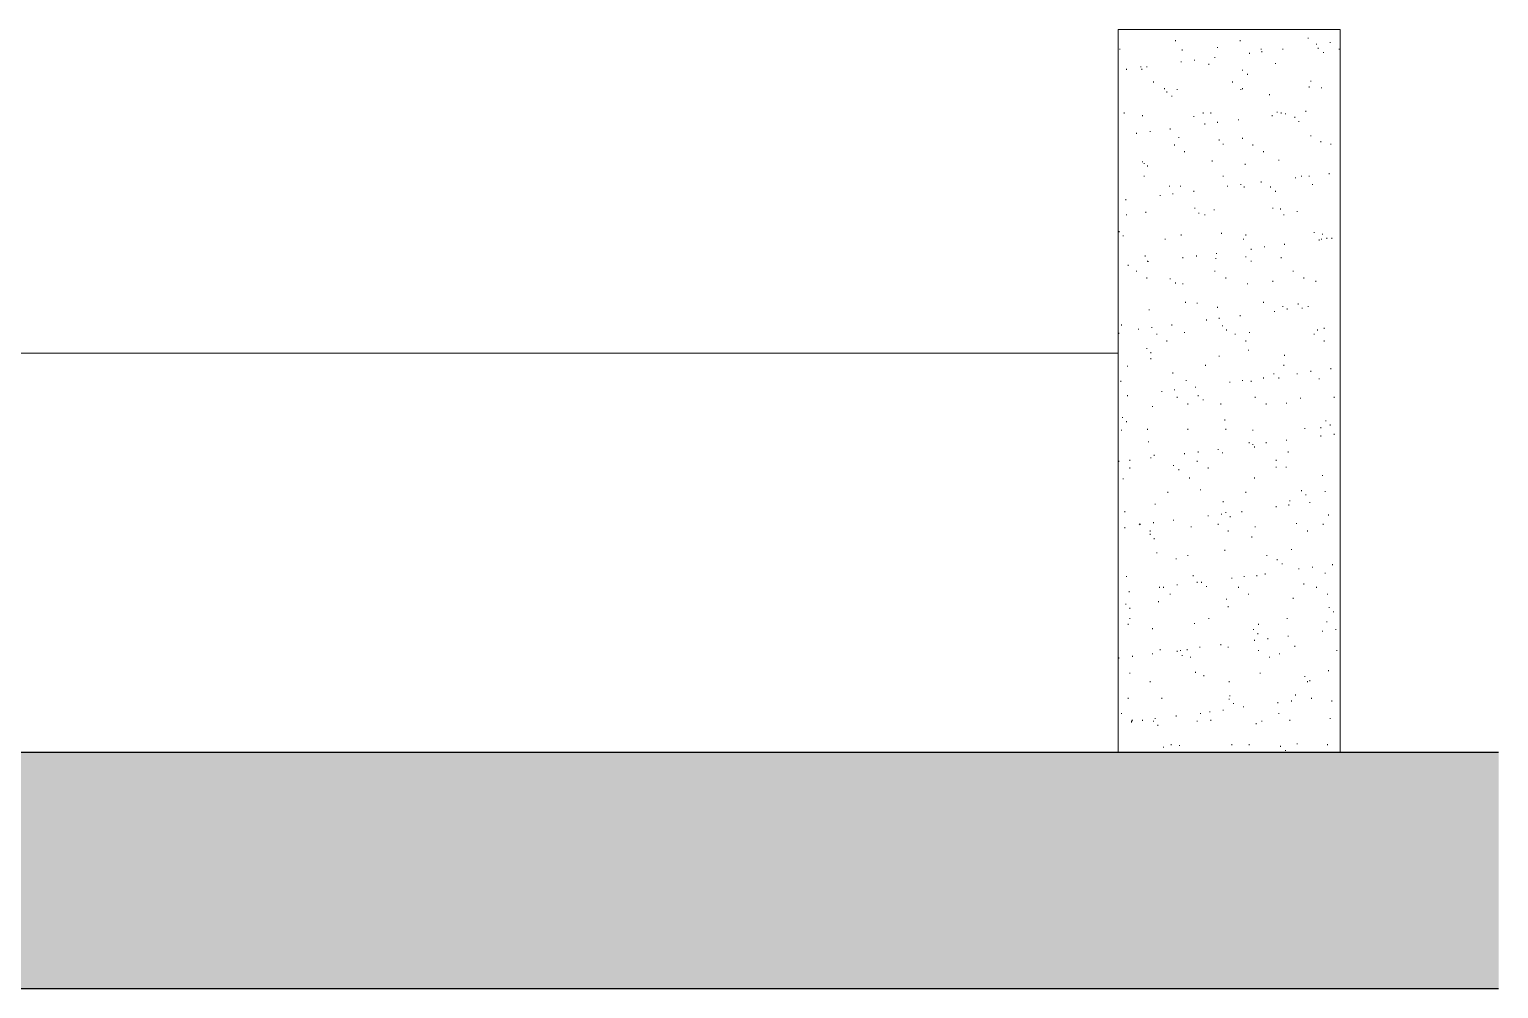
# Model space of a CAD drawing. Header units: millimetres. Extents: x -84511 to -57795, y -17083 to -534.
# Drawn here: x -64441 to -57795, y -17083 to -12744 of the extents above; entities that cross this region are included whole.
import ezdxf

# ---------------------------------------------------------------- set-up
doc = ezdxf.new("R2010")
doc.units = ezdxf.units.MM
for name, color, linetype, lineweight in [('A-ALV-___-___-EXI', 250, 'Continuous', 25), ('A-BAS-___-___-EXI', 250, 'Continuous', 25), ('A-PIL-___-___-EXI', 250, 'Continuous', 13)]:
    doc.layers.add(name, color=color, linetype=linetype, lineweight=lineweight)

msp = doc.modelspace()

# ---------------------------------------------------------------- hatches: boundary and pattern name
at = {"layer": 'A-BAS-___-___-EXI', "true_color": 0xcb9898}
msp.add_hatch(color=253, dxfattribs=at).paths.add_polyline_path([(-57795, -17082.8), (-57795, -16015.5), (-70158.8, -16015.5), (-70158.8, -14406.5), (-84510.7, -14406.5), (-84510.7, -17082.8)])

# ---------------------------------------------------------------- linework, layer by layer
at = {"layer": 'A-ALV-___-___-EXI', "color": 18, "lineweight": 9, "flags": 128}
msp.add_lwpolyline([(-70158.8, -14406.5), (-70158.8, -14208.8), (-59516, -14208.8)], dxfattribs=at)
at = {"layer": 'A-BAS-___-___-EXI'}
msp.add_line((-84510.7, -17082.8), (-57795, -17082.8), dxfattribs=at)
msp.add_lwpolyline([(-57795, -16015.5), (-70158.8, -16015.5), (-70158.8, -14406.5), (-84510.7, -14406.5)], dxfattribs=at)
at = {"layer": 'A-PIL-___-___-EXI', "color": 18, "lineweight": 9}
for p, q in [((-59257.3, -12797.6), (-59257.3, -12793.7)), ((-59067.1, -12828), (-59067.1, -12824.2)), ((-58964.4, -12797.6), (-58964.4, -12793.7)), ((-58656.3, -12786.1), (-58656.3, -12782.4)), ((-58618.2, -12812.8), (-58618.2, -12809)), ((-58557.4, -12805.2), (-58557.4, -12801.4)), ((-59508.4, -12835.6), (-59508.4, -12831.8)), ((-59230.7, -12892.6), (-59230.7, -12888.9)), ((-59226.9, -12839.5), (-59226.9, -12835.6)), ((-59169.9, -12885.1), (-59169.9, -12881.3)), ((-59078.5, -12873.6), (-59078.5, -12869.8)), ((-58922.5, -12854.6), (-58922.5, -12850.8)), ((-58869.3, -12835.6), (-58869.3, -12831.8)), ((-58865.6, -12847), (-58865.6, -12843.2)), ((-58770.4, -12835.6), (-58770.4, -12831.8)), ((-58610.6, -12831.8), (-58610.6, -12828)), ((-58587.8, -12850.8), (-58587.8, -12847)), ((-58515.6, -12835.6), (-58515.6, -12831.8)), ((-59477.9, -12926.9), (-59477.9, -12923.1)), ((-59413.3, -12915.4), (-59413.3, -12911.6)), ((-59409.5, -12926.9), (-59409.5, -12923.1)), ((-59386.6, -12915.4), (-59386.6, -12911.7)), ((-59105.1, -12904.1), (-59105.1, -12900.3)), ((-58953, -12930.7), (-58953, -12926.9)), ((-58930.2, -12949.7), (-58930.2, -12945.9)), ((-58804.6, -12900.3), (-58804.6, -12896.5)), ((-58511.8, -12900.3), (-58511.8, -12896.5)), ((-59356.2, -12984), (-59356.2, -12980.2)), ((-59306.8, -13014.4), (-59306.8, -13010.6)), ((-59295.3, -13029.6), (-59295.3, -13025.8)), ((-59249.6, -13018.2), (-59249.6, -13014.3)), ((-58998.6, -12984), (-58998.6, -12980.2)), ((-58960.6, -13018.2), (-58960.6, -13014.3)), ((-58953, -13014.4), (-58953, -13010.6)), ((-58652.5, -13006.8), (-58652.5, -13003)), ((-58644.9, -12980.2), (-58644.9, -12976.3)), ((-58595.5, -13010.6), (-58595.5, -13006.8)), ((-59272.5, -13048.6), (-59272.5, -13044.7)), ((-58831.3, -13041.1), (-58831.3, -13037.2)), ((-59489.4, -13124.7), (-59489.4, -13120.8)), ((-59405.6, -13136.2), (-59405.6, -13132.3)), ((-59173.6, -13139.9), (-59173.6, -13136.1)), ((-59131.8, -13124.7), (-59131.8, -13120.8)), ((-59097.5, -13124.7), (-59097.5, -13120.9)), ((-58972, -13155.1), (-58972, -13151.3)), ((-58819.8, -13136.1), (-58819.8, -13132.3)), ((-58797, -13120.9), (-58797, -13117)), ((-58778.1, -13124.7), (-58778.1, -13120.8)), ((-58759, -13128.5), (-58759, -13124.7)), ((-58717.2, -13143.7), (-58717.2, -13140)), ((-58698.2, -13162.8), (-58698.2, -13158.9)), ((-58667.7, -13117), (-58667.7, -13113.3)), ((-59432.3, -13216), (-59432.3, -13212.2)), ((-59371.4, -13208.4), (-59371.4, -13204.6)), ((-59280.1, -13196.9), (-59280.1, -13193.1)), ((-59124.1, -13174.1), (-59124.1, -13170.3)), ((-59067.2, -13166.6), (-59067.2, -13162.8)), ((-58645, -13227.4), (-58645, -13223.6)), ((-59261.2, -13269.2), (-59261.2, -13265.5)), ((-59242.1, -13235), (-59242.1, -13231.2)), ((-59059.5, -13246.3), (-59059.5, -13242.6)), ((-59040.5, -13265.5), (-59040.5, -13261.6)), ((-58953, -13238.7), (-58953, -13235)), ((-58907.4, -13269.2), (-58907.4, -13265.5)), ((-58599.3, -13254), (-58599.3, -13250.2)), ((-58553.7, -13265.5), (-58553.7, -13261.7)), ((-59405.7, -13345.2), (-59405.7, -13341.5)), ((-59398.1, -13352.9), (-59398.1, -13349.1)), ((-59215.4, -13299.6), (-59215.4, -13295.8)), ((-59090, -13341.5), (-59090, -13337.6)), ((-58941.6, -13356.7), (-58941.6, -13352.9)), ((-58858, -13299.6), (-58858, -13295.8)), ((-58789.5, -13337.6), (-58789.5, -13333.9)), ((-59398, -13410), (-59398, -13406.2)), ((-59382.9, -13364.3), (-59382.9, -13360.5)), ((-59040.4, -13410), (-59040.4, -13406.2)), ((-58713.4, -13417.6), (-58713.4, -13413.8)), ((-58686.7, -13410), (-58686.7, -13406.2)), ((-58652.5, -13410), (-58652.5, -13406.2)), ((-58561.3, -13398.5), (-58561.3, -13394.7)), ((-59283.9, -13455.6), (-59283.9, -13451.8)), ((-59268.8, -13489.9), (-59268.8, -13486.1)), ((-59234.5, -13455.6), (-59234.5, -13451.8)), ((-59173.6, -13478.4), (-59173.6, -13474.6)), ((-59021.4, -13455.6), (-59021.4, -13451.8)), ((-58960.6, -13448), (-58960.6, -13444.1)), ((-58945.5, -13459.5), (-58945.5, -13455.6)), ((-58869.3, -13436.6), (-58869.3, -13432.8)), ((-58827.5, -13459.4), (-58827.5, -13455.6)), ((-58804.6, -13478.4), (-58804.6, -13474.6)), ((-58637.3, -13448), (-58637.3, -13444.2)), ((-59481.7, -13516.5), (-59481.7, -13512.7)), ((-59325.7, -13497.4), (-59325.7, -13493.6)), ((-58816, -13554.5), (-58816, -13550.7)), ((-58781.8, -13558.3), (-58781.8, -13554.5)), ((-59477.9, -13584.9), (-59477.9, -13581.1)), ((-59390.5, -13573.5), (-59390.5, -13569.7)), ((-59150.8, -13577.3), (-59150.8, -13573.5)), ((-59124.2, -13584.9), (-59124.2, -13581.1)), ((-59082.3, -13562.2), (-59082.3, -13558.3)), ((-58766.6, -13584.9), (-58766.6, -13581.1)), ((-58705.7, -13569.8), (-58705.7, -13565.9)), ((-59512.1, -13661), (-59512.1, -13657.2)), ((-59493.1, -13680), (-59493.1, -13676.2)), ((-59230.7, -13676.2), (-59230.7, -13672.4)), ((-59048.1, -13668.7), (-59048.1, -13664.8)), ((-58937.8, -13676.2), (-58937.8, -13672.4)), ((-58629.7, -13664.9), (-58629.7, -13661.1)), ((-58591.7, -13672.4), (-58591.7, -13668.7)), ((-58572.7, -13691.5), (-58572.7, -13687.6)), ((-58549.8, -13691.5), (-58549.8, -13687.7)), ((-59303, -13695.3), (-59303, -13691.5)), ((-59070.9, -13759.9), (-59070.9, -13756.1)), ((-58949.2, -13695.3), (-58949.2, -13691.5)), ((-58915, -13740.9), (-58915, -13737.1)), ((-58854.1, -13729.5), (-58854.1, -13725.6)), ((-58762.9, -13718.1), (-58762.9, -13714.3)), ((-58606.9, -13699), (-58606.9, -13695.2)), ((-58595.5, -13695.3), (-58595.5, -13691.5)), ((-59470.4, -13813.2), (-59470.4, -13809.4)), ((-59394.2, -13771.4), (-59394.2, -13767.5)), ((-59223, -13778.9), (-59223, -13775.1)), ((-59162.2, -13771.3), (-59162.2, -13767.6)), ((-59074.7, -13782.8), (-59074.7, -13778.9)), ((-58937.8, -13775.1), (-58937.8, -13771.4)), ((-58915, -13794.2), (-58915, -13790.4)), ((-58778, -13778.9), (-58778, -13775.1)), ((-59432.3, -13839.8), (-59432.3, -13836)), ((-59386.7, -13870.3), (-59386.7, -13866.4)), ((-59280.2, -13874), (-59280.2, -13870.3)), ((-59257.2, -13893.1), (-59257.2, -13889.2)), ((-59078.5, -13839.8), (-59078.5, -13836)), ((-59029.1, -13870.3), (-59029.1, -13866.4)), ((-58816.1, -13885.4), (-58816.1, -13881.6)), ((-58724.8, -13839.8), (-58724.8, -13836)), ((-58675.4, -13870.3), (-58675.4, -13866.4)), ((-58622, -13885.5), (-58622, -13881.6)), ((-59223.1, -13896.8), (-59223.1, -13893)), ((-58930.2, -13896.8), (-58930.2, -13893)), ((-59375.2, -14014.8), (-59375.2, -14011)), ((-59211.7, -13980.5), (-59211.7, -13976.7)), ((-59158.4, -13984.3), (-59158.4, -13980.5)), ((-59067.2, -14003.3), (-59067.2, -13999.5)), ((-58858, -13980.5), (-58858, -13976.7)), ((-58808.5, -14022.3), (-58808.5, -14018.6)), ((-58770.5, -13999.5), (-58770.5, -13995.7)), ((-58751.4, -14011), (-58751.4, -14007.1)), ((-58702, -13988.1), (-58702, -13984.3)), ((-58682.9, -14007.1), (-58682.9, -14003.3)), ((-58656.3, -13999.5), (-58656.3, -13995.8)), ((-59500.8, -14083.2), (-59500.8, -14079.4)), ((-59272.5, -14083.2), (-59272.5, -14079.4)), ((-59116.6, -14060.4), (-59116.6, -14056.6)), ((-59059.5, -14052.8), (-59059.5, -14048.9)), ((-59044.3, -14087), (-59044.3, -14083.2)), ((-58964.5, -14041.4), (-58964.5, -14037.6)), ((-59512.2, -14121.2), (-59512.2, -14117.4)), ((-59424.6, -14102.2), (-59424.6, -14098.4)), ((-59363.8, -14094.7), (-59363.8, -14090.9)), ((-59340.9, -14125), (-59340.9, -14121.3)), ((-59295.3, -14155.5), (-59295.3, -14151.6)), ((-59215.5, -14117.4), (-59215.5, -14113.7)), ((-59025.3, -14106), (-59025.3, -14102.2)), ((-58987.2, -14125), (-58987.2, -14121.3)), ((-58937.7, -14155.5), (-58937.7, -14151.6)), ((-58922.5, -14117.4), (-58922.5, -14113.7)), ((-58629.7, -14125), (-58629.7, -14121.3)), ((-58614.5, -14106), (-58614.5, -14102.2)), ((-58584, -14098.5), (-58584, -14094.7)), ((-58584, -14155.5), (-58584, -14151.6)), ((-59386.6, -14189.7), (-59386.6, -14185.9)), ((-59367.6, -14208.7), (-59367.6, -14204.9)), ((-59059.5, -14223.9), (-59059.5, -14220.1)), ((-58926.4, -14197.4), (-58926.4, -14193.6)), ((-58762.8, -14220.1), (-58762.8, -14216.4)), ((-59474.1, -14269.6), (-59474.1, -14265.8)), ((-59367.6, -14235.4), (-59367.6, -14231.6)), ((-59120.3, -14265.8), (-59120.3, -14262)), ((-58766.6, -14265.8), (-58766.6, -14262)), ((-58644.9, -14292.5), (-58644.9, -14288.6)), ((-58553.6, -14281), (-58553.6, -14277.2)), ((-59504.5, -14338.1), (-59504.5, -14334.3)), ((-59268.7, -14300.1), (-59268.7, -14296.3)), ((-59207.8, -14334.3), (-59207.8, -14330.5)), ((-59010.1, -14341.9), (-59010.1, -14338.1)), ((-58953, -14334.3), (-58953, -14330.4)), ((-58915, -14338.1), (-58915, -14334.3)), ((-58857.9, -14322.9), (-58857.9, -14319.1)), ((-58812.2, -14303.8), (-58812.2, -14300.1)), ((-58789.4, -14322.9), (-58789.4, -14319.1)), ((-58705.8, -14303.8), (-58705.8, -14300)), ((-58606.9, -14326.6), (-58606.9, -14322.9)), ((-59474.1, -14402.7), (-59474.1, -14399)), ((-59318.2, -14383.7), (-59318.2, -14379.9)), ((-59261.1, -14376.1), (-59261.1, -14372.4)), ((-59249.7, -14410.3), (-59249.7, -14406.5)), ((-59166.1, -14364.7), (-59166.1, -14360.9)), ((-59154.7, -14402.7), (-59154.7, -14399)), ((-59131.8, -14421.8), (-59131.8, -14418)), ((-58895.9, -14410.3), (-58895.9, -14406.5)), ((-58690.5, -14414.1), (-58690.5, -14410.3)), ((-58538.4, -14410.3), (-58538.4, -14406.5)), ((-59360, -14452.2), (-59360, -14448.3)), ((-59200.2, -14440.8), (-59200.2, -14437)), ((-59051.9, -14440.8), (-59051.9, -14437)), ((-58846.5, -14440.8), (-58846.5, -14437)), ((-58755.2, -14437), (-58755.2, -14433.1)), ((-59496.9, -14501.7), (-59496.9, -14497.9)), ((-59478, -14520.7), (-59478, -14516.9)), ((-59382.9, -14554.8), (-59382.9, -14551.1)), ((-59200.2, -14554.9), (-59200.2, -14551)), ((-59032.8, -14513), (-59032.8, -14509.2)), ((-59029.1, -14554.8), (-59029.1, -14551.1)), ((-58671.5, -14551.1), (-58671.5, -14547.3)), ((-58599.2, -14547.3), (-58599.2, -14543.5)), ((-58576.5, -14516.9), (-58576.5, -14513)), ((-58557.4, -14535.8), (-58557.4, -14532)), ((-59516, -14570.1), (-59516, -16015.5)), ((-59500.7, -14558.7), (-59500.7, -14554.9)), ((-59379.1, -14611.9), (-59379.1, -14608.1)), ((-58922.6, -14615.7), (-58922.6, -14611.9)), ((-58907.4, -14558.7), (-58907.4, -14554.9)), ((-58907.4, -14623.4), (-58907.4, -14619.6)), ((-58846.5, -14615.8), (-58846.5, -14611.9)), ((-58755.2, -14604.3), (-58755.2, -14600.6)), ((-58599.2, -14585.3), (-58599.2, -14581.5)), ((-58538.4, -14577.7), (-58538.4, -14574)), ((-59367.7, -14684.2), (-59367.7, -14680.4)), ((-59352.4, -14672.7), (-59352.4, -14669)), ((-59215.5, -14665.2), (-59215.5, -14661.4)), ((-59154.6, -14657.6), (-59154.6, -14653.7)), ((-59063.3, -14646.2), (-59063.3, -14642.4)), ((-59044.3, -14661.4), (-59044.3, -14657.6)), ((-58899.8, -14634.7), (-58899.8, -14630.9)), ((-58747.6, -14657.6), (-58747.6, -14653.7)), ((-59512.2, -14699.5), (-59512.2, -14695.7)), ((-59462.8, -14729.8), (-59462.8, -14726.1)), ((-59462.7, -14695.7), (-59462.7, -14691.8)), ((-59264.9, -14718.5), (-59264.9, -14714.6)), ((-59242.1, -14737.4), (-59242.1, -14733.6)), ((-59158.4, -14699.5), (-59158.4, -14695.7)), ((-59109, -14729.8), (-59109, -14726.1)), ((-58800.9, -14695.7), (-58800.9, -14691.8)), ((-58800.9, -14726.1), (-58800.9, -14722.3)), ((-58755.3, -14726.1), (-58755.3, -14722.3)), ((-59493.2, -14779.3), (-59493.2, -14775.5)), ((-59192.7, -14775.5), (-59192.7, -14771.8)), ((-58899.7, -14775.6), (-58899.7, -14771.7)), ((-58591.7, -14764.1), (-58591.7, -14760.3)), ((-59291.5, -14840.2), (-59291.5, -14836.3)), ((-59143.2, -14828.7), (-59143.2, -14825)), ((-59040.5, -14882), (-59040.5, -14878.1)), ((-58937.7, -14840.2), (-58937.7, -14836.3)), ((-58740, -14878.1), (-58740, -14874.4)), ((-58686.7, -14832.5), (-58686.7, -14828.7)), ((-58667.7, -14851.6), (-58667.7, -14847.8)), ((-58648.7, -14885.8), (-58648.7, -14882)), ((-58580.3, -14836.3), (-58580.3, -14832.5)), ((-59485.5, -14927.7), (-59485.5, -14923.9)), ((-59348.7, -14893.5), (-59348.7, -14889.6)), ((-59109, -14946.7), (-59109, -14942.9)), ((-59048.1, -14939.1), (-59048.1, -14935.2)), ((-59029.1, -14931.4), (-59029.1, -14927.7)), ((-59010, -14950.5), (-59010, -14946.7)), ((-58956.8, -14927.6), (-58956.8, -14923.9)), ((-58800.8, -14904.8), (-58800.8, -14901.1)), ((-58743.7, -14897.3), (-58743.7, -14893.4)), ((-58565, -14942.9), (-58565, -14939)), ((-59485.5, -14999.9), (-59485.5, -14996.2)), ((-59371.4, -15015.1), (-59371.4, -15011.3)), ((-59356.2, -14977.2), (-59356.2, -14973.3)), ((-59264.9, -14965.7), (-59264.9, -14961.9)), ((-59185, -14996.1), (-59185, -14992.3)), ((-59063.3, -14984.7), (-59063.3, -14980.9)), ((-59017.6, -15015.1), (-59017.6, -15011.3)), ((-58895.9, -14996.1), (-58895.9, -14992.3)), ((-58709.5, -14980.9), (-58709.5, -14977.2)), ((-58660.1, -15015.1), (-58660.1, -15011.3)), ((-58587.9, -14984.7), (-58587.9, -14980.9)), ((-59371.4, -15030.4), (-59371.4, -15026.6)), ((-59352.4, -15049.4), (-59352.4, -15045.6)), ((-58911.1, -15041.8), (-58911.1, -15037.9)), ((-59341, -15114), (-59341, -15110.2)), ((-59253.5, -15140.6), (-59253.5, -15136.8)), ((-59200.2, -15125.5), (-59200.2, -15121.7)), ((-59032.9, -15102.7), (-59032.9, -15098.9)), ((-58842.7, -15125.5), (-58842.7, -15121.7)), ((-58797.1, -15144.5), (-58797.1, -15140.6)), ((-58732.4, -15098.9), (-58732.4, -15095)), ((-59477.9, -15220.6), (-59477.9, -15216.7)), ((-59177.4, -15216.7), (-59177.4, -15212.9)), ((-58945.3, -15220.6), (-58945.3, -15216.7)), ((-58888.4, -15216.7), (-58888.4, -15212.9)), ((-58850.3, -15209.1), (-58850.3, -15205.3)), ((-58774.3, -15163.5), (-58774.3, -15159.6)), ((-58698.1, -15186.3), (-58698.1, -15182.5)), ((-58637.3, -15178.8), (-58637.3, -15174.9)), ((-58580.2, -15205.3), (-58580.2, -15201.6)), ((-58546, -15167.3), (-58546, -15163.5)), ((-59466.5, -15289), (-59466.5, -15285.2)), ((-59329.6, -15270), (-59329.6, -15266.2)), ((-59310.6, -15270), (-59310.6, -15266.2)), ((-59249.7, -15258.5), (-59249.7, -15254.8)), ((-59158.4, -15247.2), (-59158.4, -15243.4)), ((-59139.4, -15247.2), (-59139.4, -15243.4)), ((-59116.6, -15266.2), (-59116.6, -15262.3)), ((-59002.4, -15228.2), (-59002.4, -15224.4)), ((-58972, -15270), (-58972, -15266.2)), ((-58675.4, -15254.8), (-58675.4, -15251)), ((-58618.3, -15270), (-58618.3, -15266.2)), ((-59481.8, -15346.1), (-59481.8, -15342.2)), ((-59333.4, -15334.6), (-59333.4, -15330.8)), ((-59280.1, -15300.5), (-59280.1, -15296.6)), ((-59025.2, -15323.3), (-59025.2, -15319.4)), ((-58926.4, -15300.5), (-58926.4, -15296.6)), ((-58724.8, -15319.4), (-58724.8, -15315.6)), ((-58568.8, -15300.5), (-58568.8, -15296.6)), ((-59462.8, -15410.7), (-59462.8, -15406.9)), ((-59462.7, -15365.1), (-59462.7, -15361.2)), ((-59105.2, -15410.7), (-59105.2, -15406.9)), ((-59017.7, -15357.4), (-59017.7, -15353.7)), ((-58751.4, -15410.7), (-58751.4, -15406.9)), ((-58561.2, -15361.2), (-58561.2, -15357.4)), ((-58542.2, -15380.3), (-58542.2, -15376.5)), ((-59470.4, -15437.3), (-59470.4, -15433.5)), ((-59360, -15456.4), (-59360, -15452.6)), ((-59169.9, -15433.5), (-59169.9, -15429.8)), ((-58903.6, -15460.1), (-58903.6, -15456.4)), ((-58884.5, -15479.2), (-58884.5, -15475.4)), ((-58880.7, -15437.3), (-58880.7, -15433.5)), ((-58591.6, -15467.8), (-58591.6, -15464)), ((-58572.6, -15426), (-58572.6, -15422.2)), ((-58530.8, -15460.1), (-58530.8, -15456.4)), ((-59325.7, -15551.5), (-59325.7, -15547.7)), ((-59234.5, -15555.3), (-59234.5, -15551.5)), ((-59204.1, -15551.5), (-59204.1, -15547.7)), ((-59147, -15540), (-59147, -15536.2)), ((-59051.9, -15528.7), (-59051.9, -15524.9)), ((-59017.7, -15540), (-59017.7, -15536.2)), ((-58899.8, -15509.6), (-58899.8, -15505.9)), ((-58880.8, -15555.3), (-58880.8, -15551.5)), ((-58838.8, -15502.1), (-58838.8, -15498.2)), ((-58747.6, -15490.6), (-58747.6, -15486.8)), ((-58717.2, -15536.2), (-58717.2, -15532.4)), ((-58527, -15555.3), (-58527, -15551.5)), ((-59512.2, -15589.5), (-59512.2, -15585.7)), ((-59451.3, -15582), (-59451.3, -15578.1)), ((-59360, -15570.5), (-59360, -15566.7)), ((-59249.7, -15559), (-59249.7, -15555.3)), ((-59226.9, -15578.1), (-59226.9, -15574.3)), ((-59188.8, -15585.7), (-59188.8, -15582)), ((-58831.3, -15585.7), (-58831.3, -15582)), ((-58785.6, -15570.5), (-58785.6, -15566.7)), ((-59462.7, -15657.9), (-59462.7, -15654.2)), ((-59166.1, -15654.2), (-59166.1, -15650.4)), ((-59128, -15669.4), (-59128, -15665.5)), ((-58873.1, -15657.9), (-58873.1, -15654.2)), ((-58671.6, -15673.2), (-58671.6, -15669.4)), ((-58565.1, -15646.6), (-58565.1, -15642.7)), ((-59371.4, -15696), (-59371.4, -15692.2)), ((-59013.8, -15696), (-59013.8, -15692.2)), ((-58660.1, -15696), (-58660.1, -15692.2)), ((-58648.7, -15692.2), (-58648.7, -15688.3)), ((-59470.3, -15772.1), (-59470.3, -15768.2)), ((-59318.2, -15772.1), (-59318.2, -15768.3)), ((-59013.8, -15775.9), (-59013.8, -15772.1)), ((-59010.1, -15760.6), (-59010.1, -15756.9)), ((-58994.9, -15794.9), (-58994.9, -15791.1)), ((-58949.2, -15810.1), (-58949.2, -15806.4)), ((-58793.2, -15791.1), (-58793.2, -15787.3)), ((-58732.4, -15783.6), (-58732.4, -15779.7)), ((-58713.4, -15756.9), (-58713.4, -15753.1)), ((-58641.1, -15772.1), (-58641.1, -15768.3)), ((-58549.9, -15783.5), (-58549.9, -15779.7)), ((-59500.7, -15840.5), (-59500.7, -15836.7)), ((-59405.7, -15871), (-59405.7, -15867.2)), ((-59356.3, -15874.8), (-59356.3, -15871)), ((-59348.6, -15863.3), (-59348.6, -15859.6)), ((-59253.5, -15852), (-59253.5, -15848.2)), ((-59158.4, -15874.8), (-59158.4, -15871)), ((-59143.2, -15840.5), (-59143.2, -15836.7)), ((-59101.4, -15833), (-59101.4, -15829.2)), ((-59097.5, -15871), (-59097.5, -15867.2)), ((-59040.4, -15825.4), (-59040.4, -15821.5)), ((-58892.1, -15886.1), (-58892.1, -15882.4)), ((-58865.6, -15874.8), (-58865.6, -15871)), ((-58789.4, -15840.5), (-58789.4, -15836.7)), ((-58740, -15871), (-58740, -15867.2)), ((-58557.4, -15863.3), (-58557.4, -15859.5)), ((-59337.1, -15893.8), (-59337.1, -15889.9)), ((-59310.6, -15992.7), (-59310.6, -15988.8)), ((-59276.3, -15981.3), (-59276.3, -15977.5)), ((-59238.3, -15985.1), (-59238.3, -15981.3)), ((-59002.4, -15981.3), (-59002.4, -15977.5)), ((-58922.6, -15981.3), (-58922.6, -15977.5)), ((-58781.8, -15988.8), (-58781.8, -15985.1)), ((-58759, -16007.9), (-58759, -16004.1)), ((-58705.8, -15977.5), (-58705.8, -15973.7)), ((-58568.8, -15981.3), (-58568.8, -15977.5))]:
    msp.add_line(p, q, dxfattribs=at)
at = {"layer": 'A-PIL-___-___-EXI', "color": 18, "lineweight": 9, "flags": 128}
for points in [[(-58511.8, -16015.5), (-58511.8, -12744.3), (-59515.9, -12744.3), (-59515.9, -14570.1)], [(-59169.8, -13554.5), (-59169.8, -13554.5), (-59169.8, -13550.7)], [(-59379, -13794.2), (-59382.8, -13794.1), (-59382.8, -13790.4)], [(-59420.8, -14980.9), (-59417.1, -14984.7), (-59417.1, -14980.9)], [(-59455.1, -15878.6), (-59455.1, -15874.8), (-59451.3, -15867.2)]]:
    msp.add_lwpolyline(points, dxfattribs=at)

doc.saveas('drawing.dxf')
